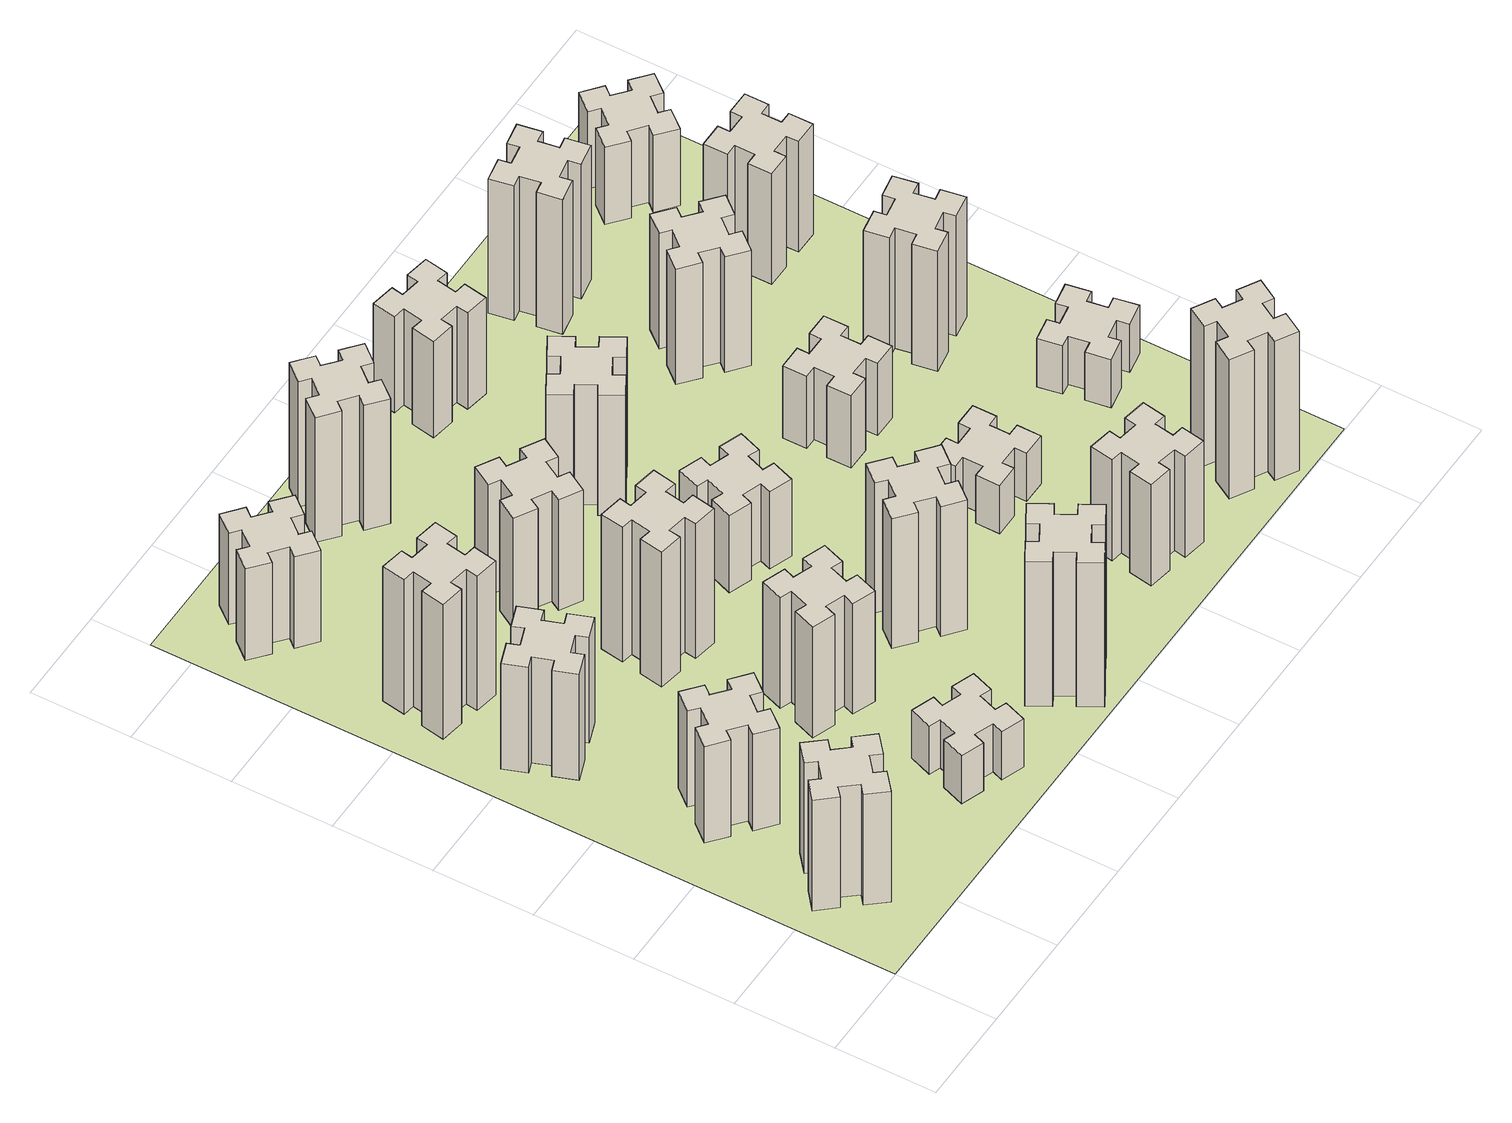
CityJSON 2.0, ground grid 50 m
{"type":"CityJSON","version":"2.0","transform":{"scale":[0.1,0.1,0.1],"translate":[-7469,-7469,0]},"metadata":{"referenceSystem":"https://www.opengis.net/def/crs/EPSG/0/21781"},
"CityObjects":{
"building1":{"type":"Building","attributes":{"class":"1000","function":"1000","usage":"1000","yearOfConstruction":2016,"roofType":"1000","measuredHeight":69,"storeysAboveGround":30,"storeysBelowGround":0},"geometry":[{"type":"Solid","lod":"1","boundaries":[[[[0,1,2,3,4,5,6,7,8,9,10,11,12,13,14,15,16,17,18,19]],[[17,16,20,21]],[[16,15,22,20]],[[15,14,23,22]],[[14,13,24,23]],[[13,12,25,24]],[[12,11,26,25]],[[11,10,27,26]],[[10,9,28,27]],[[9,8,29,28]],[[8,7,30,29]],[[7,6,31,30]],[[6,5,32,31]],[[5,4,33,32]],[[4,3,34,33]],[[3,2,35,34]],[[2,1,36,35]],[[1,0,37,36]],[[0,19,38,37]],[[19,18,39,38]],[[18,17,21,39]],[[24,25,26,27,28,29,30,31,32,33,34,35,36,37,38,39,21,20,22,23]]]]}]},
"building2":{"type":"Building","attributes":{"class":"1000","function":"1000","usage":"1000","yearOfConstruction":2016,"roofType":"1000","measuredHeight":60,"storeysAboveGround":30,"storeysBelowGround":0},"geometry":[{"type":"Solid","lod":"1","boundaries":[[[[40,41,42,43,44,45,46,47,48,49,50,51,52,53,54,55,56,57,58,59]],[[57,56,60,61]],[[56,55,62,60]],[[55,54,63,62]],[[54,53,64,63]],[[53,52,65,64]],[[52,51,66,65]],[[51,50,67,66]],[[50,49,68,67]],[[49,48,69,68]],[[48,47,70,69]],[[47,46,71,70]],[[46,45,72,71]],[[45,44,73,72]],[[44,43,74,73]],[[43,42,75,74]],[[42,41,76,75]],[[41,40,77,76]],[[40,59,78,77]],[[59,58,79,78]],[[58,57,61,79]],[[64,65,66,67,68,69,70,71,72,73,74,75,76,77,78,79,61,60,62,63]]]]}]},
"building3":{"type":"Building","attributes":{"class":"1000","function":"1000","usage":"1000","yearOfConstruction":2016,"roofType":"1000","measuredHeight":66,"storeysAboveGround":30,"storeysBelowGround":0},"geometry":[{"type":"Solid","lod":"1","boundaries":[[[[80,81,82,83,84,85,86,87,88,89,90,91,92,93,94,95,96,97,98,99]],[[97,96,100,101]],[[96,95,102,100]],[[95,94,103,102]],[[94,93,104,103]],[[93,92,105,104]],[[92,91,106,105]],[[91,90,107,106]],[[90,89,108,107]],[[89,88,109,108]],[[88,87,110,109]],[[87,86,111,110]],[[86,85,112,111]],[[85,84,113,112]],[[84,83,114,113]],[[83,82,115,114]],[[82,81,116,115]],[[81,80,117,116]],[[80,99,118,117]],[[99,98,119,118]],[[98,97,101,119]],[[104,105,106,107,108,109,110,111,112,113,114,115,116,117,118,119,101,100,102,103]]]]}]},
"building4":{"type":"Building","attributes":{"class":"1000","function":"1000","usage":"1000","yearOfConstruction":2016,"roofType":"1000","measuredHeight":84,"storeysAboveGround":30,"storeysBelowGround":0},"geometry":[{"type":"Solid","lod":"1","boundaries":[[[[120,121,122,123,124,125,126,127,128,129,130,131,132,133,134,135,136,137,138,139]],[[137,136,140,141]],[[136,135,142,140]],[[135,134,143,142]],[[134,133,144,143]],[[133,132,145,144]],[[132,131,146,145]],[[131,130,147,146]],[[130,129,148,147]],[[129,128,149,148]],[[128,127,150,149]],[[127,126,151,150]],[[126,125,152,151]],[[125,124,153,152]],[[124,123,154,153]],[[123,122,155,154]],[[122,121,156,155]],[[121,120,157,156]],[[120,139,158,157]],[[139,138,159,158]],[[138,137,141,159]],[[144,145,146,147,148,149,150,151,152,153,154,155,156,157,158,159,141,140,142,143]]]]}]},
"building5":{"type":"Building","attributes":{"class":"1000","function":"1000","usage":"1000","yearOfConstruction":2016,"roofType":"1000","measuredHeight":30,"storeysAboveGround":30,"storeysBelowGround":0},"geometry":[{"type":"Solid","lod":"1","boundaries":[[[[160,161,162,163,164,165,166,167,168,169,170,171,172,173,174,175,176,177,178,179]],[[177,176,180,181]],[[176,175,182,180]],[[175,174,183,182]],[[174,173,184,183]],[[173,172,185,184]],[[172,171,186,185]],[[171,170,187,186]],[[170,169,188,187]],[[169,168,189,188]],[[168,167,190,189]],[[167,166,191,190]],[[166,165,192,191]],[[165,164,193,192]],[[164,163,194,193]],[[163,162,195,194]],[[162,161,196,195]],[[161,160,197,196]],[[160,179,198,197]],[[179,178,199,198]],[[178,177,181,199]],[[184,185,186,187,188,189,190,191,192,193,194,195,196,197,198,199,181,180,182,183]]]]}]},
"building6":{"type":"Building","attributes":{"class":"1000","function":"1000","usage":"1000","yearOfConstruction":2016,"roofType":"1000","measuredHeight":57,"storeysAboveGround":30,"storeysBelowGround":0},"geometry":[{"type":"Solid","lod":"1","boundaries":[[[[200,201,202,203,204,205,206,207,208,209,210,211,212,213,214,215,216,217,218,219]],[[217,216,220,221]],[[216,215,222,220]],[[215,214,223,222]],[[214,213,224,223]],[[213,212,225,224]],[[212,211,226,225]],[[211,210,227,226]],[[210,209,228,227]],[[209,208,229,228]],[[208,207,230,229]],[[207,206,231,230]],[[206,205,232,231]],[[205,204,233,232]],[[204,203,234,233]],[[203,202,235,234]],[[202,201,236,235]],[[201,200,237,236]],[[200,219,238,237]],[[219,218,239,238]],[[218,217,221,239]],[[224,225,226,227,228,229,230,231,232,233,234,235,236,237,238,239,221,220,222,223]]]]}]},
"building7":{"type":"Building","attributes":{"class":"1000","function":"1000","usage":"1000","yearOfConstruction":2016,"roofType":"1000","measuredHeight":69,"storeysAboveGround":30,"storeysBelowGround":0},"geometry":[{"type":"Solid","lod":"1","boundaries":[[[[240,241,242,243,244,245,246,247,248,249,250,251,252,253,254,255,256,257,258,259]],[[257,256,260,261]],[[256,255,262,260]],[[255,254,263,262]],[[254,253,264,263]],[[253,252,265,264]],[[252,251,266,265]],[[251,250,267,266]],[[250,249,268,267]],[[249,248,269,268]],[[248,247,270,269]],[[247,246,271,270]],[[246,245,272,271]],[[245,244,273,272]],[[244,243,274,273]],[[243,242,275,274]],[[242,241,276,275]],[[241,240,277,276]],[[240,259,278,277]],[[259,258,279,278]],[[258,257,261,279]],[[264,265,266,267,268,269,270,271,272,273,274,275,276,277,278,279,261,260,262,263]]]]}]},
"building8":{"type":"Building","attributes":{"class":"1000","function":"1000","usage":"1000","yearOfConstruction":2016,"roofType":"1000","measuredHeight":84,"storeysAboveGround":30,"storeysBelowGround":0},"geometry":[{"type":"Solid","lod":"1","boundaries":[[[[280,281,282,283,284,285,286,287,288,289,290,291,292,293,294,295,296,297,298,299]],[[297,296,300,301]],[[296,295,302,300]],[[295,294,303,302]],[[294,293,304,303]],[[293,292,305,304]],[[292,291,306,305]],[[291,290,307,306]],[[290,289,308,307]],[[289,288,309,308]],[[288,287,310,309]],[[287,286,311,310]],[[286,285,312,311]],[[285,284,313,312]],[[284,283,314,313]],[[283,282,315,314]],[[282,281,316,315]],[[281,280,317,316]],[[280,299,318,317]],[[299,298,319,318]],[[298,297,301,319]],[[304,305,306,307,308,309,310,311,312,313,314,315,316,317,318,319,301,300,302,303]]]]}]},
"building9":{"type":"Building","attributes":{"class":"1000","function":"1000","usage":"1000","yearOfConstruction":2016,"roofType":"1000","measuredHeight":69,"storeysAboveGround":30,"storeysBelowGround":0},"geometry":[{"type":"Solid","lod":"1","boundaries":[[[[320,321,322,323,324,325,326,327,328,329,330,331,332,333,334,335,336,337,338,339]],[[337,336,340,341]],[[336,335,342,340]],[[335,334,343,342]],[[334,333,344,343]],[[333,332,345,344]],[[332,331,346,345]],[[331,330,347,346]],[[330,329,348,347]],[[329,328,349,348]],[[328,327,350,349]],[[327,326,351,350]],[[326,325,352,351]],[[325,324,353,352]],[[324,323,354,353]],[[323,322,355,354]],[[322,321,356,355]],[[321,320,357,356]],[[320,339,358,357]],[[339,338,359,358]],[[338,337,341,359]],[[344,345,346,347,348,349,350,351,352,353,354,355,356,357,358,359,341,340,342,343]]]]}]},
"building10":{"type":"Building","attributes":{"class":"1000","function":"1000","usage":"1000","yearOfConstruction":2016,"roofType":"1000","measuredHeight":90,"storeysAboveGround":30,"storeysBelowGround":0},"geometry":[{"type":"Solid","lod":"1","boundaries":[[[[360,361,362,363,364,365,366,367,368,369,370,371,372,373,374,375,376,377,378,379]],[[377,376,380,381]],[[376,375,382,380]],[[375,374,383,382]],[[374,373,384,383]],[[373,372,385,384]],[[372,371,386,385]],[[371,370,387,386]],[[370,369,388,387]],[[369,368,389,388]],[[368,367,390,389]],[[367,366,391,390]],[[366,365,392,391]],[[365,364,393,392]],[[364,363,394,393]],[[363,362,395,394]],[[362,361,396,395]],[[361,360,397,396]],[[360,379,398,397]],[[379,378,399,398]],[[378,377,381,399]],[[384,385,386,387,388,389,390,391,392,393,394,395,396,397,398,399,381,380,382,383]]]]}]},
"building11":{"type":"Building","attributes":{"class":"1000","function":"1000","usage":"1000","yearOfConstruction":2016,"roofType":"1000","measuredHeight":78,"storeysAboveGround":30,"storeysBelowGround":0},"geometry":[{"type":"Solid","lod":"1","boundaries":[[[[400,401,402,403,404,405,406,407,408,409,410,411,412,413,414,415,416,417,418,419]],[[417,416,420,421]],[[416,415,422,420]],[[415,414,423,422]],[[414,413,424,423]],[[413,412,425,424]],[[412,411,426,425]],[[411,410,427,426]],[[410,409,428,427]],[[409,408,429,428]],[[408,407,430,429]],[[407,406,431,430]],[[406,405,432,431]],[[405,404,433,432]],[[404,403,434,433]],[[403,402,435,434]],[[402,401,436,435]],[[401,400,437,436]],[[400,419,438,437]],[[419,418,439,438]],[[418,417,421,439]],[[424,425,426,427,428,429,430,431,432,433,434,435,436,437,438,439,421,420,422,423]]]]}]},
"building12":{"type":"Building","attributes":{"class":"1000","function":"1000","usage":"1000","yearOfConstruction":2016,"roofType":"1000","measuredHeight":81,"storeysAboveGround":30,"storeysBelowGround":0},"geometry":[{"type":"Solid","lod":"1","boundaries":[[[[440,441,442,443,444,445,446,447,448,449,450,451,452,453,454,455,456,457,458,459]],[[457,456,460,461]],[[456,455,462,460]],[[455,454,463,462]],[[454,453,464,463]],[[453,452,465,464]],[[452,451,466,465]],[[451,450,467,466]],[[450,449,468,467]],[[449,448,469,468]],[[448,447,470,469]],[[447,446,471,470]],[[446,445,472,471]],[[445,444,473,472]],[[444,443,474,473]],[[443,442,475,474]],[[442,441,476,475]],[[441,440,477,476]],[[440,459,478,477]],[[459,458,479,478]],[[458,457,461,479]],[[464,465,466,467,468,469,470,471,472,473,474,475,476,477,478,479,461,460,462,463]]]]}]},
"building13":{"type":"Building","attributes":{"class":"1000","function":"1000","usage":"1000","yearOfConstruction":2016,"roofType":"1000","measuredHeight":48,"storeysAboveGround":30,"storeysBelowGround":0},"geometry":[{"type":"Solid","lod":"1","boundaries":[[[[480,481,482,483,484,485,486,487,488,489,490,491,492,493,494,495,496,497,498,499]],[[497,496,500,501]],[[496,495,502,500]],[[495,494,503,502]],[[494,493,504,503]],[[493,492,505,504]],[[492,491,506,505]],[[491,490,507,506]],[[490,489,508,507]],[[489,488,509,508]],[[488,487,510,509]],[[487,486,511,510]],[[486,485,512,511]],[[485,484,513,512]],[[484,483,514,513]],[[483,482,515,514]],[[482,481,516,515]],[[481,480,517,516]],[[480,499,518,517]],[[499,498,519,518]],[[498,497,501,519]],[[504,505,506,507,508,509,510,511,512,513,514,515,516,517,518,519,501,500,502,503]]]]}]},
"building14":{"type":"Building","attributes":{"class":"1000","function":"1000","usage":"1000","yearOfConstruction":2016,"roofType":"1000","measuredHeight":75,"storeysAboveGround":30,"storeysBelowGround":0},"geometry":[{"type":"Solid","lod":"1","boundaries":[[[[520,521,522,523,524,525,526,527,528,529,530,531,532,533,534,535,536,537,538,539]],[[537,536,540,541]],[[536,535,542,540]],[[535,534,543,542]],[[534,533,544,543]],[[533,532,545,544]],[[532,531,546,545]],[[531,530,547,546]],[[530,529,548,547]],[[529,528,549,548]],[[528,527,550,549]],[[527,526,551,550]],[[526,525,552,551]],[[525,524,553,552]],[[524,523,554,553]],[[523,522,555,554]],[[522,521,556,555]],[[521,520,557,556]],[[520,539,558,557]],[[539,538,559,558]],[[538,537,541,559]],[[544,545,546,547,548,549,550,551,552,553,554,555,556,557,558,559,541,540,542,543]]]]}]},
"building15":{"type":"Building","attributes":{"class":"1000","function":"1000","usage":"1000","yearOfConstruction":2016,"roofType":"1000","measuredHeight":63,"storeysAboveGround":30,"storeysBelowGround":0},"geometry":[{"type":"Solid","lod":"1","boundaries":[[[[560,561,562,563,564,565,566,567,568,569,570,571,572,573,574,575,576,577,578,579]],[[577,576,580,581]],[[576,575,582,580]],[[575,574,583,582]],[[574,573,584,583]],[[573,572,585,584]],[[572,571,586,585]],[[571,570,587,586]],[[570,569,588,587]],[[569,568,589,588]],[[568,567,590,589]],[[567,566,591,590]],[[566,565,592,591]],[[565,564,593,592]],[[564,563,594,593]],[[563,562,595,594]],[[562,561,596,595]],[[561,560,597,596]],[[560,579,598,597]],[[579,578,599,598]],[[578,577,581,599]],[[584,585,586,587,588,589,590,591,592,593,594,595,596,597,598,599,581,580,582,583]]]]}]},
"building16":{"type":"Building","attributes":{"class":"1000","function":"1000","usage":"1000","yearOfConstruction":2016,"roofType":"1000","measuredHeight":60,"storeysAboveGround":30,"storeysBelowGround":0},"geometry":[{"type":"Solid","lod":"1","boundaries":[[[[600,601,602,603,604,605,606,607,608,609,610,611,612,613,614,615,616,617,618,619]],[[617,616,620,621]],[[616,615,622,620]],[[615,614,623,622]],[[614,613,624,623]],[[613,612,625,624]],[[612,611,626,625]],[[611,610,627,626]],[[610,609,628,627]],[[609,608,629,628]],[[608,607,630,629]],[[607,606,631,630]],[[606,605,632,631]],[[605,604,633,632]],[[604,603,634,633]],[[603,602,635,634]],[[602,601,636,635]],[[601,600,637,636]],[[600,619,638,637]],[[619,618,639,638]],[[618,617,621,639]],[[624,625,626,627,628,629,630,631,632,633,634,635,636,637,638,639,621,620,622,623]]]]}]},
"building17":{"type":"Building","attributes":{"class":"1000","function":"1000","usage":"1000","yearOfConstruction":2016,"roofType":"1000","measuredHeight":30,"storeysAboveGround":30,"storeysBelowGround":0},"geometry":[{"type":"Solid","lod":"1","boundaries":[[[[640,641,642,643,644,645,646,647,648,649,650,651,652,653,654,655,656,657,658,659]],[[657,656,660,661]],[[656,655,662,660]],[[655,654,663,662]],[[654,653,664,663]],[[653,652,665,664]],[[652,651,666,665]],[[651,650,667,666]],[[650,649,668,667]],[[649,648,669,668]],[[648,647,670,669]],[[647,646,671,670]],[[646,645,672,671]],[[645,644,673,672]],[[644,643,674,673]],[[643,642,675,674]],[[642,641,676,675]],[[641,640,677,676]],[[640,659,678,677]],[[659,658,679,678]],[[658,657,661,679]],[[664,665,666,667,668,669,670,671,672,673,674,675,676,677,678,679,661,660,662,663]]]]}]},
"building18":{"type":"Building","attributes":{"class":"1000","function":"1000","usage":"1000","yearOfConstruction":2016,"roofType":"1000","measuredHeight":45,"storeysAboveGround":30,"storeysBelowGround":0},"geometry":[{"type":"Solid","lod":"1","boundaries":[[[[680,681,682,683,684,685,686,687,688,689,690,691,692,693,694,695,696,697,698,699]],[[697,696,700,701]],[[696,695,702,700]],[[695,694,703,702]],[[694,693,704,703]],[[693,692,705,704]],[[692,691,706,705]],[[691,690,707,706]],[[690,689,708,707]],[[689,688,709,708]],[[688,687,710,709]],[[687,686,711,710]],[[686,685,712,711]],[[685,684,713,712]],[[684,683,714,713]],[[683,682,715,714]],[[682,681,716,715]],[[681,680,717,716]],[[680,699,718,717]],[[699,698,719,718]],[[698,697,701,719]],[[704,705,706,707,708,709,710,711,712,713,714,715,716,717,718,719,701,700,702,703]]]]}]},
"building19":{"type":"Building","attributes":{"class":"1000","function":"1000","usage":"1000","yearOfConstruction":2016,"roofType":"1000","measuredHeight":87,"storeysAboveGround":30,"storeysBelowGround":0},"geometry":[{"type":"Solid","lod":"1","boundaries":[[[[720,721,722,723,724,725,726,727,728,729,730,731,732,733,734,735,736,737,738,739]],[[737,736,740,741]],[[736,735,742,740]],[[735,734,743,742]],[[734,733,744,743]],[[733,732,745,744]],[[732,731,746,745]],[[731,730,747,746]],[[730,729,748,747]],[[729,728,749,748]],[[728,727,750,749]],[[727,726,751,750]],[[726,725,752,751]],[[725,724,753,752]],[[724,723,754,753]],[[723,722,755,754]],[[722,721,756,755]],[[721,720,757,756]],[[720,739,758,757]],[[739,738,759,758]],[[738,737,741,759]],[[744,745,746,747,748,749,750,751,752,753,754,755,756,757,758,759,741,740,742,743]]]]}]},
"building20":{"type":"Building","attributes":{"class":"1000","function":"1000","usage":"1000","yearOfConstruction":2016,"roofType":"1000","measuredHeight":72,"storeysAboveGround":30,"storeysBelowGround":0},"geometry":[{"type":"Solid","lod":"1","boundaries":[[[[760,761,762,763,764,765,766,767,768,769,770,771,772,773,774,775,776,777,778,779]],[[777,776,780,781]],[[776,775,782,780]],[[775,774,783,782]],[[774,773,784,783]],[[773,772,785,784]],[[772,771,786,785]],[[771,770,787,786]],[[770,769,788,787]],[[769,768,789,788]],[[768,767,790,789]],[[767,766,791,790]],[[766,765,792,791]],[[765,764,793,792]],[[764,763,794,793]],[[763,762,795,794]],[[762,761,796,795]],[[761,760,797,796]],[[760,779,798,797]],[[779,778,799,798]],[[778,777,781,799]],[[784,785,786,787,788,789,790,791,792,793,794,795,796,797,798,799,781,780,782,783]]]]}]},
"building21":{"type":"Building","attributes":{"class":"1000","function":"1000","usage":"1000","yearOfConstruction":2016,"roofType":"1000","measuredHeight":84,"storeysAboveGround":30,"storeysBelowGround":0},"geometry":[{"type":"Solid","lod":"1","boundaries":[[[[800,801,802,803,804,805,806,807,808,809,810,811,812,813,814,815,816,817,818,819]],[[817,816,820,821]],[[816,815,822,820]],[[815,814,823,822]],[[814,813,824,823]],[[813,812,825,824]],[[812,811,826,825]],[[811,810,827,826]],[[810,809,828,827]],[[809,808,829,828]],[[808,807,830,829]],[[807,806,831,830]],[[806,805,832,831]],[[805,804,833,832]],[[804,803,834,833]],[[803,802,835,834]],[[802,801,836,835]],[[801,800,837,836]],[[800,819,838,837]],[[819,818,839,838]],[[818,817,821,839]],[[824,825,826,827,828,829,830,831,832,833,834,835,836,837,838,839,821,820,822,823]]]]}]},
"building22":{"type":"Building","attributes":{"class":"1000","function":"1000","usage":"1000","yearOfConstruction":2016,"roofType":"1000","measuredHeight":30,"storeysAboveGround":30,"storeysBelowGround":0},"geometry":[{"type":"Solid","lod":"1","boundaries":[[[[840,841,842,843,844,845,846,847,848,849,850,851,852,853,854,855,856,857,858,859]],[[857,856,860,861]],[[856,855,862,860]],[[855,854,863,862]],[[854,853,864,863]],[[853,852,865,864]],[[852,851,866,865]],[[851,850,867,866]],[[850,849,868,867]],[[849,848,869,868]],[[848,847,870,869]],[[847,846,871,870]],[[846,845,872,871]],[[845,844,873,872]],[[844,843,874,873]],[[843,842,875,874]],[[842,841,876,875]],[[841,840,877,876]],[[840,859,878,877]],[[859,858,879,878]],[[858,857,861,879]],[[864,865,866,867,868,869,870,871,872,873,874,875,876,877,878,879,861,860,862,863]]]]}]},
"building23":{"type":"Building","attributes":{"class":"1000","function":"1000","usage":"1000","yearOfConstruction":2016,"roofType":"1000","measuredHeight":75,"storeysAboveGround":30,"storeysBelowGround":0},"geometry":[{"type":"Solid","lod":"1","boundaries":[[[[880,881,882,883,884,885,886,887,888,889,890,891,892,893,894,895,896,897,898,899]],[[897,896,900,901]],[[896,895,902,900]],[[895,894,903,902]],[[894,893,904,903]],[[893,892,905,904]],[[892,891,906,905]],[[891,890,907,906]],[[890,889,908,907]],[[889,888,909,908]],[[888,887,910,909]],[[887,886,911,910]],[[886,885,912,911]],[[885,884,913,912]],[[884,883,914,913]],[[883,882,915,914]],[[882,881,916,915]],[[881,880,917,916]],[[880,899,918,917]],[[899,898,919,918]],[[898,897,901,919]],[[904,905,906,907,908,909,910,911,912,913,914,915,916,917,918,919,901,900,902,903]]]]}]},
"building24":{"type":"Building","attributes":{"class":"1000","function":"1000","usage":"1000","yearOfConstruction":2016,"roofType":"1000","measuredHeight":69,"storeysAboveGround":30,"storeysBelowGround":0},"geometry":[{"type":"Solid","lod":"1","boundaries":[[[[920,921,922,923,924,925,926,927,928,929,930,931,932,933,934,935,936,937,938,939]],[[937,936,940,941]],[[936,935,942,940]],[[935,934,943,942]],[[934,933,944,943]],[[933,932,945,944]],[[932,931,946,945]],[[931,930,947,946]],[[930,929,948,947]],[[929,928,949,948]],[[928,927,950,949]],[[927,926,951,950]],[[926,925,952,951]],[[925,924,953,952]],[[924,923,954,953]],[[923,922,955,954]],[[922,921,956,955]],[[921,920,957,956]],[[920,939,958,957]],[[939,938,959,958]],[[938,937,941,959]],[[944,945,946,947,948,949,950,951,952,953,954,955,956,957,958,959,941,940,942,943]]]]}]},
"building25":{"type":"Building","attributes":{"class":"1000","function":"1000","usage":"1000","yearOfConstruction":2016,"roofType":"1000","measuredHeight":48,"storeysAboveGround":30,"storeysBelowGround":0},"geometry":[{"type":"Solid","lod":"1","boundaries":[[[[960,961,962,963,964,965,966,967,968,969,970,971,972,973,974,975,976,977,978,979]],[[977,976,980,981]],[[976,975,982,980]],[[975,974,983,982]],[[974,973,984,983]],[[973,972,985,984]],[[972,971,986,985]],[[971,970,987,986]],[[970,969,988,987]],[[969,968,989,988]],[[968,967,990,989]],[[967,966,991,990]],[[966,965,992,991]],[[965,964,993,992]],[[964,963,994,993]],[[963,962,995,994]],[[962,961,996,995]],[[961,960,997,996]],[[960,979,998,997]],[[979,978,999,998]],[[978,977,981,999]],[[984,985,986,987,988,989,990,991,992,993,994,995,996,997,998,999,981,980,982,983]]]]}]},
"landuse1":{"type":"LandUse","attributes":{"name":"plot1","function":"1010"},"geometry":[{"type":"MultiSurface","lod":"1","boundaries":[[[1000,1001,1002,1003]]]}]}
},
"vertices":[
[343,592,0],[266,527,0],[228,573,0],[136,496,0],[213,404,0],[259,443,0],[323,366,0],[277,328,0],[354,236,0],[446,313,0],[408,359,0],[484,423,0],[523,377,0],[615,454,0],[538,546,0],[492,508,0],[427,584,0],[473,623,0],[396,715,0],[304,638,0],[427,584,690],[473,623,690],[492,508,690],[538,546,690],[615,454,690],[523,377,690],[484,423,690],[408,359,690],[446,313,690],[354,236,690],[277,328,690],[323,366,690],[259,443,690],[213,404,690],[136,496,690],[228,573,690],[266,527,690],[343,592,690],[304,638,690],[396,715,690],
[527,1006,0],[592,1083,0],[638,1044,0],[715,1136,0],[623,1213,0],[584,1167,0],[508,1232,0],[546,1278,0],[454,1355,0],[377,1263,0],[423,1224,0],[359,1148,0],[313,1186,0],[236,1094,0],[328,1017,0],[366,1063,0],[443,999,0],[404,953,0],[496,876,0],[573,968,0],[443,999,600],[404,953,600],[366,1063,600],[328,1017,600],[236,1094,600],[313,1186,600],[359,1148,600],[423,1224,600],[377,1263,600],[454,1355,600],[546,1278,600],[508,1232,600],[584,1167,600],[623,1213,600],[715,1136,600],[638,1044,600],[592,1083,600],[527,1006,600],[573,968,600],[496,876,600],
[366,1835,0],[460,1869,0],[480,1813,0],[593,1854,0],[552,1967,0],[496,1946,0],[462,2040,0],[518,2060,0],[477,2173,0],[364,2132,0],[385,2076,0],[291,2042,0],[270,2098,0],[157,2057,0],[199,1944,0],[255,1965,0],[289,1871,0],[233,1850,0],[274,1737,0],[387,1779,0],[289,1871,660],[233,1850,660],[255,1965,660],[199,1944,660],[157,2057,660],[270,2098,660],[291,2042,660],[385,2076,660],[364,2132,660],[477,2173,660],[518,2060,660],[462,2040,660],[496,1946,660],[552,1967,660],[593,1854,660],[480,1813,660],[460,1869,660],[366,1835,660],[387,1779,660],[274,1737,660],
[444,2595,0],[345,2612,0],[356,2671,0],[237,2692,0],[217,2574,0],[276,2564,0],[258,2465,0],[199,2476,0],[178,2357,0],[297,2337,0],[307,2396,0],[405,2378,0],[395,2319,0],[513,2298,0],[534,2417,0],[475,2427,0],[492,2525,0],[551,2515,0],[572,2633,0],[454,2654,0],[492,2525,840],[551,2515,840],[475,2427,840],[534,2417,840],[513,2298,840],[395,2319,840],[405,2378,840],[307,2396,840],[297,2337,840],[178,2357,840],[199,2476,840],[258,2465,840],[276,2564,840],[217,2574,840],[237,2692,840],[356,2671,840],[345,2612,840],[444,2595,840],[454,2654,840],[572,2633,840],
[1302,291,0],[1336,385,0],[1392,364,0],[1433,477,0],[1320,518,0],[1300,462,0],[1206,496,0],[1227,552,0],[1114,593,0],[1073,480,0],[1129,460,0],[1095,366,0],[1039,387,0],[997,274,0],[1110,233,0],[1131,289,0],[1225,255,0],[1204,199,0],[1317,157,0],[1358,270,0],[1225,255,300],[1204,199,300],[1131,289,300],[1110,233,300],[997,274,300],[1039,387,300],[1095,366,300],[1129,460,300],[1073,480,300],[1114,593,300],[1227,552,300],[1206,496,300],[1300,462,300],[1320,518,300],[1433,477,300],[1392,364,300],[1336,385,300],[1302,291,300],[1358,270,300],[1317,157,300],
[484,3387,0],[408,3452,0],[446,3498,0],[354,3575,0],[277,3483,0],[323,3444,0],[259,3368,0],[213,3406,0],[136,3314,0],[228,3237,0],[266,3283,0],[343,3219,0],[304,3173,0],[396,3096,0],[473,3188,0],[427,3226,0],[492,3303,0],[538,3264,0],[615,3356,0],[523,3433,0],[492,3303,570],[538,3264,570],[427,3226,570],[473,3188,570],[396,3096,570],[304,3173,570],[343,3219,570],[266,3283,570],[228,3237,570],[136,3314,570],[213,3406,570],[259,3368,570],[323,3444,570],[277,3483,570],[354,3575,570],[446,3498,570],[408,3452,570],[484,3387,570],[523,3433,570],[615,3356,570],
[1302,1031,0],[1336,1125,0],[1392,1104,0],[1433,1217,0],[1320,1258,0],[1300,1202,0],[1206,1236,0],[1227,1292,0],[1114,1333,0],[1073,1220,0],[1129,1200,0],[1095,1106,0],[1039,1127,0],[997,1014,0],[1110,973,0],[1131,1029,0],[1225,995,0],[1204,939,0],[1317,897,0],[1358,1010,0],[1225,995,690],[1204,939,690],[1131,1029,690],[1110,973,690],[997,1014,690],[1039,1127,690],[1095,1106,690],[1129,1200,690],[1073,1220,690],[1114,1333,690],[1227,1292,690],[1206,1236,690],[1300,1202,690],[1320,1258,690],[1433,1217,690],[1392,1104,690],[1336,1125,690],[1302,1031,690],[1358,1010,690],[1317,897,690],
[1047,1756,0],[1145,1738,0],[1135,1679,0],[1253,1658,0],[1274,1777,0],[1215,1787,0],[1232,1885,0],[1291,1875,0],[1312,1993,0],[1194,2014,0],[1184,1955,0],[1085,1972,0],[1096,2031,0],[977,2052,0],[957,1934,0],[1016,1924,0],[998,1825,0],[939,1836,0],[918,1717,0],[1037,1697,0],[998,1825,840],[939,1836,840],[1016,1924,840],[957,1934,840],[977,2052,840],[1096,2031,840],[1085,1972,840],[1184,1955,840],[1194,2014,840],[1312,1993,840],[1291,1875,840],[1232,1885,840],[1215,1787,840],[1274,1777,840],[1253,1658,840],[1135,1679,840],[1145,1738,840],[1047,1756,840],[1037,1697,840],[918,1717,840],
[1214,2566,0],[1127,2616,0],[1157,2668,0],[1053,2728,0],[993,2624,0],[1045,2594,0],[995,2507,0],[943,2537,0],[883,2433,0],[987,2373,0],[1017,2425,0],[1104,2375,0],[1074,2323,0],[1178,2263,0],[1238,2367,0],[1186,2397,0],[1236,2484,0],[1288,2454,0],[1348,2558,0],[1244,2618,0],[1236,2484,690],[1288,2454,690],[1186,2397,690],[1238,2367,690],[1178,2263,690],[1074,2323,690],[1104,2375,690],[1017,2425,690],[987,2373,690],[883,2433,690],[943,2537,690],[995,2507,690],[1045,2594,690],[993,2624,690],[1053,2728,690],[1157,2668,690],[1127,2616,690],[1214,2566,690],[1244,2618,690],[1348,2558,690],
[1844,396,0],[1757,346,0],[1727,398,0],[1623,338,0],[1683,234,0],[1735,264,0],[1785,177,0],[1733,147,0],[1793,43,0],[1897,103,0],[1867,155,0],[1954,205,0],[1984,153,0],[2088,213,0],[2028,317,0],[1976,287,0],[1926,374,0],[1978,404,0],[1918,508,0],[1814,448,0],[1926,374,900],[1978,404,900],[1976,287,900],[2028,317,900],[2088,213,900],[1984,153,900],[1954,205,900],[1867,155,900],[1897,103,900],[1793,43,900],[1733,147,900],[1785,177,900],[1735,264,900],[1683,234,900],[1623,338,900],[1727,398,900],[1757,346,900],[1844,396,900],[1814,448,900],[1918,508,900],
[1167,3326,0],[1232,3403,0],[1278,3364,0],[1355,3456,0],[1263,3533,0],[1224,3487,0],[1148,3552,0],[1186,3598,0],[1094,3675,0],[1017,3583,0],[1063,3544,0],[999,3468,0],[953,3506,0],[876,3414,0],[968,3337,0],[1006,3383,0],[1083,3319,0],[1044,3273,0],[1136,3196,0],[1213,3288,0],[1083,3319,780],[1044,3273,780],[1006,3383,780],[968,3337,780],[876,3414,780],[953,3506,780],[999,3468,780],[1063,3544,780],[1017,3583,780],[1094,3675,780],[1186,3598,780],[1148,3552,780],[1224,3487,780],[1263,3533,780],[1355,3456,780],[1278,3364,780],[1232,3403,780],[1167,3326,780],[1213,3288,780],[1136,3196,780],
[1964,1067,0],[1888,1132,0],[1926,1178,0],[1834,1255,0],[1757,1163,0],[1803,1124,0],[1739,1048,0],[1693,1086,0],[1616,994,0],[1708,917,0],[1746,963,0],[1823,899,0],[1784,853,0],[1876,776,0],[1953,868,0],[1907,906,0],[1972,983,0],[2018,944,0],[2095,1036,0],[2003,1113,0],[1972,983,810],[2018,944,810],[1907,906,810],[1953,868,810],[1876,776,810],[1784,853,810],[1823,899,810],[1746,963,810],[1708,917,810],[1616,994,810],[1693,1086,810],[1739,1048,810],[1803,1124,810],[1757,1163,810],[1834,1255,810],[1926,1178,810],[1888,1132,810],[1964,1067,810],[2003,1113,810],[2095,1036,810],
[1669,1940,0],[1635,1846,0],[1579,1867,0],[1537,1754,0],[1650,1713,0],[1671,1769,0],[1765,1735,0],[1744,1679,0],[1857,1637,0],[1898,1750,0],[1842,1771,0],[1876,1865,0],[1932,1844,0],[1973,1957,0],[1860,1998,0],[1840,1942,0],[1746,1976,0],[1767,2032,0],[1654,2073,0],[1613,1960,0],[1746,1976,480],[1767,2032,480],[1840,1942,480],[1860,1998,480],[1973,1957,480],[1932,1844,480],[1876,1865,480],[1842,1771,480],[1898,1750,480],[1857,1637,480],[1744,1679,480],[1765,1735,480],[1671,1769,480],[1650,1713,480],[1537,1754,480],[1579,1867,480],[1635,1846,480],[1669,1940,480],[1613,1960,480],[1654,2073,480],
[1744,2716,0],[1657,2666,0],[1627,2718,0],[1523,2658,0],[1583,2554,0],[1635,2584,0],[1685,2497,0],[1633,2467,0],[1693,2363,0],[1797,2423,0],[1767,2475,0],[1854,2525,0],[1884,2473,0],[1988,2533,0],[1928,2637,0],[1876,2607,0],[1826,2694,0],[1878,2724,0],[1818,2828,0],[1714,2768,0],[1826,2694,750],[1878,2724,750],[1876,2607,750],[1928,2637,750],[1988,2533,750],[1884,2473,750],[1854,2525,750],[1767,2475,750],[1797,2423,750],[1693,2363,750],[1633,2467,750],[1685,2497,750],[1635,2584,750],[1583,2554,750],[1523,2658,750],[1627,2718,750],[1657,2666,750],[1744,2716,750],[1714,2768,750],[1818,2828,750],
[2764,475,0],[2665,492,0],[2676,551,0],[2557,572,0],[2537,454,0],[2596,444,0],[2578,345,0],[2519,356,0],[2498,237,0],[2617,217,0],[2627,276,0],[2725,258,0],[2715,199,0],[2833,178,0],[2854,297,0],[2795,307,0],[2812,405,0],[2871,395,0],[2892,513,0],[2774,534,0],[2812,405,630],[2871,395,630],[2795,307,630],[2854,297,630],[2833,178,630],[2715,199,630],[2725,258,630],[2627,276,630],[2617,217,630],[2498,237,630],[2519,356,630],[2578,345,630],[2596,444,630],[2537,454,630],[2557,572,630],[2676,551,630],[2665,492,630],[2764,475,630],[2774,534,630],[2892,513,630],
[1955,3367,0],[1972,3465,0],[2031,3455,0],[2052,3573,0],[1934,3594,0],[1924,3535,0],[1825,3552,0],[1836,3611,0],[1717,3632,0],[1697,3514,0],[1756,3504,0],[1738,3405,0],[1679,3416,0],[1658,3297,0],[1777,3277,0],[1787,3336,0],[1885,3318,0],[1875,3259,0],[1993,3238,0],[2014,3357,0],[1885,3318,600],[1875,3259,600],[1787,3336,600],[1777,3277,600],[1658,3297,600],[1679,3416,600],[1738,3405,600],[1756,3504,600],[1697,3514,600],[1717,3632,600],[1836,3611,600],[1825,3552,600],[1924,3535,600],[1934,3594,600],[2052,3573,600],[2031,3455,600],[1972,3465,600],[1955,3367,600],[2014,3357,600],[1993,3238,600],
[2485,1165,0],[2485,1065,0],[2425,1065,0],[2425,945,0],[2545,945,0],[2545,1005,0],[2645,1005,0],[2645,945,0],[2765,945,0],[2765,1065,0],[2705,1065,0],[2705,1165,0],[2765,1165,0],[2765,1285,0],[2645,1285,0],[2645,1225,0],[2545,1225,0],[2545,1285,0],[2425,1285,0],[2425,1165,0],[2545,1225,300],[2545,1285,300],[2645,1225,300],[2645,1285,300],[2765,1285,300],[2765,1165,300],[2705,1165,300],[2705,1065,300],[2765,1065,300],[2765,945,300],[2645,945,300],[2645,1005,300],[2545,1005,300],[2545,945,300],[2425,945,300],[2425,1065,300],[2485,1065,300],[2485,1165,300],[2425,1165,300],[2425,1285,300],
[2645,1965,0],[2545,1965,0],[2545,2025,0],[2425,2025,0],[2425,1905,0],[2485,1905,0],[2485,1805,0],[2425,1805,0],[2425,1685,0],[2545,1685,0],[2545,1745,0],[2645,1745,0],[2645,1685,0],[2765,1685,0],[2765,1805,0],[2705,1805,0],[2705,1905,0],[2765,1905,0],[2765,2025,0],[2645,2025,0],[2705,1905,450],[2765,1905,450],[2705,1805,450],[2765,1805,450],[2765,1685,450],[2645,1685,450],[2645,1745,450],[2545,1745,450],[2545,1685,450],[2425,1685,450],[2425,1805,450],[2485,1805,450],[2485,1905,450],[2425,1905,450],[2425,2025,450],[2545,2025,450],[2545,1965,450],[2645,1965,450],[2645,2025,450],[2765,2025,450],
[3265,374,0],[3215,287,0],[3163,317,0],[3103,213,0],[3207,153,0],[3237,205,0],[3324,155,0],[3294,103,0],[3398,43,0],[3458,147,0],[3406,177,0],[3456,264,0],[3508,234,0],[3568,338,0],[3464,398,0],[3434,346,0],[3347,396,0],[3377,448,0],[3273,508,0],[3213,404,0],[3347,396,870],[3377,448,870],[3434,346,870],[3464,398,870],[3568,338,870],[3508,234,870],[3456,264,870],[3406,177,870],[3458,147,870],[3398,43,870],[3294,103,870],[3324,155,870],[3237,205,870],[3207,153,870],[3103,213,870],[3163,317,870],[3215,287,870],[3265,374,870],[3213,404,870],[3273,508,870],
[2804,2647,0],[2728,2712,0],[2766,2758,0],[2674,2835,0],[2597,2743,0],[2643,2704,0],[2579,2628,0],[2533,2666,0],[2456,2574,0],[2548,2497,0],[2586,2543,0],[2663,2479,0],[2624,2433,0],[2716,2356,0],[2793,2448,0],[2747,2486,0],[2812,2563,0],[2858,2524,0],[2935,2616,0],[2843,2693,0],[2812,2563,720],[2858,2524,720],[2747,2486,720],[2793,2448,720],[2716,2356,720],[2624,2433,720],[2663,2479,720],[2586,2543,720],[2548,2497,720],[2456,2574,720],[2533,2666,720],[2579,2628,720],[2643,2704,720],[2597,2743,720],[2674,2835,720],[2766,2758,720],[2728,2712,720],[2804,2647,720],[2843,2693,720],[2935,2616,720],
[2478,3365,0],[2496,3267,0],[2437,3257,0],[2457,3138,0],[2576,3159,0],[2565,3218,0],[2664,3236,0],[2674,3177,0],[2792,3197,0],[2771,3316,0],[2712,3305,0],[2695,3404,0],[2754,3414,0],[2733,3532,0],[2615,3511,0],[2625,3452,0],[2527,3435,0],[2517,3494,0],[2398,3473,0],[2419,3355,0],[2527,3435,840],[2517,3494,840],[2625,3452,840],[2615,3511,840],[2733,3532,840],[2754,3414,840],[2695,3404,840],[2712,3305,840],[2771,3316,840],[2792,3197,840],[2674,3177,840],[2664,3236,840],[2565,3218,840],[2576,3159,840],[2457,3138,840],[2437,3257,840],[2496,3267,840],[2478,3365,840],[2419,3355,840],[2398,3473,840],
[3552,1085,0],[3535,1184,0],[3594,1194,0],[3573,1312,0],[3455,1291,0],[3465,1232,0],[3367,1215,0],[3357,1274,0],[3238,1253,0],[3259,1135,0],[3318,1145,0],[3336,1047,0],[3277,1037,0],[3297,918,0],[3416,939,0],[3405,998,0],[3504,1016,0],[3514,957,0],[3632,977,0],[3611,1096,0],[3504,1016,300],[3514,957,300],[3405,998,300],[3416,939,300],[3297,918,300],[3277,1037,300],[3336,1047,300],[3318,1145,300],[3259,1135,300],[3238,1253,300],[3357,1274,300],[3367,1215,300],[3465,1232,300],[3455,1291,300],[3573,1312,300],[3594,1194,300],[3535,1184,300],[3552,1085,300],[3611,1096,300],[3632,977,300],
[3205,1738,0],[3304,1756,0],[3314,1697,0],[3432,1717,0],[3411,1836,0],[3352,1825,0],[3335,1924,0],[3394,1934,0],[3373,2052,0],[3255,2031,0],[3265,1972,0],[3167,1955,0],[3157,2014,0],[3038,1993,0],[3059,1875,0],[3118,1885,0],[3136,1787,0],[3077,1777,0],[3097,1658,0],[3216,1679,0],[3136,1787,750],[3077,1777,750],[3118,1885,750],[3059,1875,750],[3038,1993,750],[3157,2014,750],[3167,1955,750],[3265,1972,750],[3255,2031,750],[3373,2052,750],[3394,1934,750],[3335,1924,750],[3352,1825,750],[3411,1836,750],[3432,1717,750],[3314,1697,750],[3304,1756,750],[3205,1738,750],[3216,1679,750],[3097,1658,750],
[3285,2585,0],[3385,2585,0],[3385,2525,0],[3505,2525,0],[3505,2645,0],[3445,2645,0],[3445,2745,0],[3505,2745,0],[3505,2865,0],[3385,2865,0],[3385,2805,0],[3285,2805,0],[3285,2865,0],[3165,2865,0],[3165,2745,0],[3225,2745,0],[3225,2645,0],[3165,2645,0],[3165,2525,0],[3285,2525,0],[3225,2645,690],[3165,2645,690],[3225,2745,690],[3165,2745,690],[3165,2865,690],[3285,2865,690],[3285,2805,690],[3385,2805,690],[3385,2865,690],[3505,2865,690],[3505,2745,690],[3445,2745,690],[3445,2645,690],[3505,2645,690],[3505,2525,690],[3385,2525,690],[3385,2585,690],[3285,2585,690],[3285,2525,690],[3165,2525,690],
[3444,3387,0],[3368,3452,0],[3406,3498,0],[3314,3575,0],[3237,3483,0],[3283,3444,0],[3219,3368,0],[3173,3406,0],[3096,3314,0],[3188,3237,0],[3226,3283,0],[3303,3219,0],[3264,3173,0],[3356,3096,0],[3433,3188,0],[3387,3226,0],[3452,3303,0],[3498,3264,0],[3575,3356,0],[3483,3433,0],[3452,3303,480],[3498,3264,480],[3387,3226,480],[3433,3188,480],[3356,3096,480],[3264,3173,480],[3303,3219,480],[3226,3283,480],[3188,3237,480],[3096,3314,480],[3173,3406,480],[3219,3368,480],[3283,3444,480],[3237,3483,480],[3314,3575,480],[3406,3498,480],[3368,3452,480],[3444,3387,480],[3483,3433,480],[3575,3356,480],
[5,3705,0],[3705,3705,0],[3705,5,0],[5,5,0]
]}
